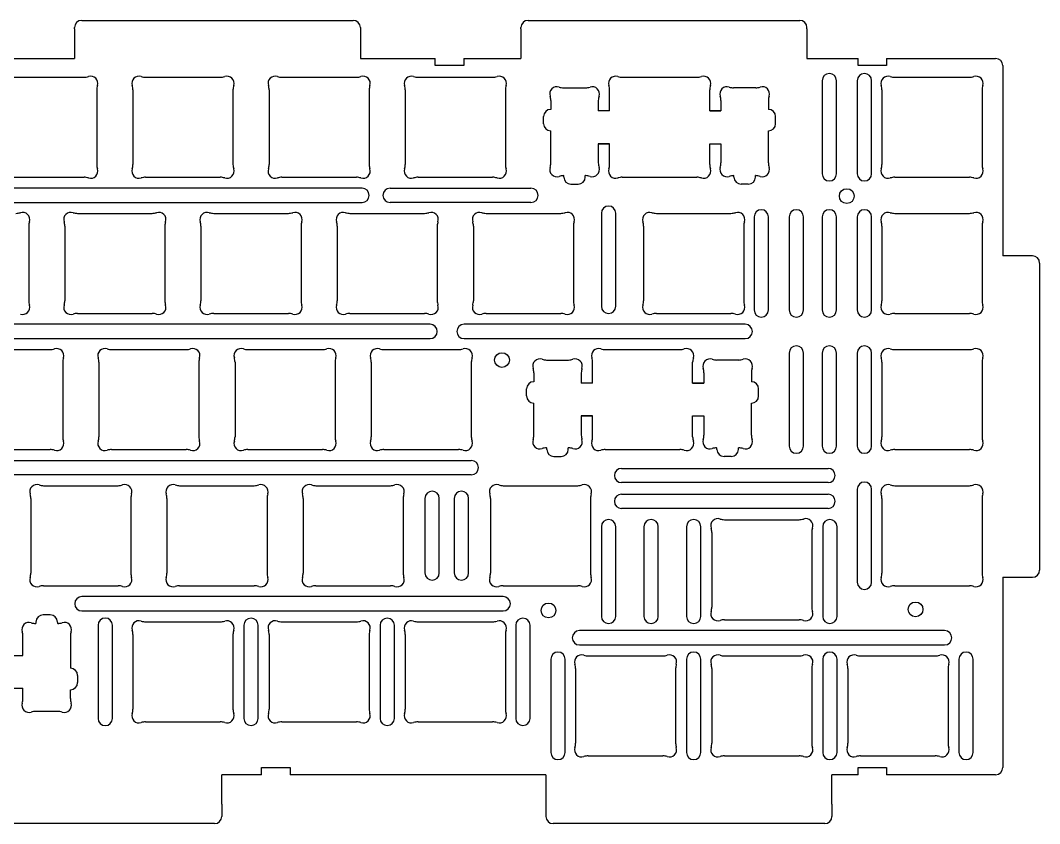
# Model space of a CAD drawing. Extents: x -8 to 2436, y -644 to 467.
# Drawn here: x 193.7 to 336.2, y -355 to -242.6 of the extents above; entities that cross this region are included whole.
import ezdxf

# ---------------------------------------------------------------- set-up
doc = ezdxf.new("R2010")
doc.units = 0
doc.header["$MEASUREMENT"] = 0

# ---------------------------------------------------------------- blocks, each defined once
blk = doc.blocks.new('WERFG')
at = {"linetype": 'Continuous'}
blk.add_line((-1561.45, 737.58), (-1561.45, 737.58), dxfattribs=at)
at = {"color": 7, "true_color": 0xffffff}
for p, q in [((-1562.45, 736.58), (-1562.45, 723.54)), ((-1560.45, 723.54), (-1560.45, 736.58))]:
    blk.add_line(p, q, dxfattribs=at)
at = {"linetype": 'Continuous'}
for start, end in [(90, 180), (0, 90)]:
    blk.add_arc((-1561.45, 736.58), 1, start, end, dxfattribs=at)
for start, end in [(180, 270), (270, 0)]:
    blk.add_arc((-1561.45, 723.54), 1, start, end)
blk = doc.blocks.new('ERG')
at = {"linetype": 'Continuous'}
for p, q in [((-1348.77, 754.7), (-1348.77, 754.7)), ((-1349.77, 753.7), (-1349.77, 743.26)), ((-1347.77, 743.26), (-1347.77, 753.7))]:
    blk.add_line(p, q, dxfattribs=at)
for start, end in [(90, 180), (0, 90)]:
    blk.add_arc((-1348.77, 753.7), 1, start, end, dxfattribs=at)
for start, end in [(180, 270), (270, 0)]:
    blk.add_arc((-1348.77, 743.26), 1, start, end)
blk = doc.blocks.new('RGE')
at = {"color": 7, "true_color": 0xffffff}
for p, q in [((-1325.47, 793.78), (-1325.47, 780.75)), ((-1323.47, 780.75), (-1323.47, 793.78))]:
    blk.add_line(p, q, dxfattribs=at)
blk.add_arc((-1324.47, 793.78), 1, 0, 180, dxfattribs=at)
for start, end in [(180, 270), (270, 0)]:
    blk.add_arc((-1324.47, 780.75), 1, start, end)

msp = doc.modelspace()

# ---------------------------------------------------------------- linework, layer by layer
at = {"linetype": 'Continuous'}
for p, q in [((201.25715, -243.80153), (201.25715, -243.60153)), ((202.25713, -242.60779), (240.23125, -242.60779)), ((241.23125, -243.60779), (241.23125, -243.80779)), ((263.69376, -243.80779), (263.69376, -243.60779)), ((303.69376, -243.80779), (303.69376, -243.60779)), ((201.25715, -243.80153), (201.23125, -247.93779)), ((241.23125, -243.80779), (241.23125, -247.93779)), ((145.91869, -247.93779), (201.23125, -247.93779)), ((241.23125, -247.93779), (251.69376, -247.93779)), ((251.69376, -248.93779), (251.69376, -247.93779)), ((255.69376, -247.93779), (255.69376, -248.93779)), ((303.69376, -247.93779), (310.84373, -247.93779)), ((310.84373, -248.93779), (310.84373, -247.93779)), ((314.84373, -247.93779), (330.09372, -247.93779)), ((314.84373, -247.93779), (314.84373, -248.93779)), ((255.69376, -248.93779), (251.69376, -248.93779)), ((314.84373, -248.93779), (310.84373, -248.93779)), ((331.09372, -248.93779), (331.09372, -275.5627)), ((241.46869, -266.0882), (172.81873, -266.0882)), ((245.39622, -266.0882), (265.09622, -266.0882)), ((172.81873, -268.0882), (241.46869, -268.0882)), ((265.09622, -268.0882), (245.39622, -268.0882)), ((335.24372, -275.5627), (331.09372, -275.5627)), ((336.24372, -276.5627), (336.24372, -319.5251)), ((250.99369, -285.13731), (182.34373, -285.13731)), ((295.06929, -285.1377), (255.73179, -285.1377)), ((182.34373, -287.13731), (250.99369, -287.13731)), ((255.73179, -287.1377), (295.06929, -287.1377)), ((185.60626, -304.1877), (256.75616, -304.1877)), ((256.75616, -306.1877), (185.60626, -306.1877)), ((277.76183, -305.28752), (306.64704, -305.28752)), ((306.64704, -307.28752), (277.76183, -307.28752)), ((277.76183, -308.90371), (306.64704, -308.90371)), ((306.64704, -310.90371), (277.76183, -310.90371)), ((287.85626, -312.45646), (287.85626, -312.45646)), ((306.90626, -312.45646), (306.90626, -312.45646)), ((331.09372, -320.5251), (335.24372, -320.5251)), ((331.09372, -320.5251), (331.09372, -347.15)), ((261.21642, -323.23765), (202.28156, -323.23765)), ((202.28156, -325.23765), (261.21642, -325.23765)), ((275.94976, -327.00015), (275.94976, -327.00015)), ((282.38155, -326.81124), (282.38155, -326.81124)), ((287.85626, -327.00015), (287.85626, -327.00015)), ((306.90626, -327.00015), (306.90626, -327.00015)), ((270.87814, -329.00015), (270.87814, -329.00015)), ((322.95626, -328.00015), (271.87814, -328.00015)), ((323.95626, -329.00015), (323.95626, -329.00015)), ((271.87814, -330.00015), (322.95626, -330.00015)), ((268.87814, -331.00015), (268.87814, -331.00015)), ((287.85626, -331.00015), (287.85626, -331.00015)), ((306.90626, -331.00015), (306.90626, -331.00015)), ((325.95626, -331.00015), (325.95626, -331.00015)), ((227.41875, -348.15), (227.41875, -347.15)), ((227.41875, -347.15), (231.41875, -347.15)), ((231.41875, -347.15), (231.41875, -348.15)), ((310.84373, -348.15), (310.84373, -347.15)), ((310.84373, -347.15), (314.84373, -347.15)), ((314.84373, -347.15), (314.84373, -348.15)), ((221.84374, -352.3), (221.84374, -348.15)), ((227.41875, -348.15), (221.84374, -348.15)), ((267.19372, -348.15), (231.41875, -348.15)), ((307.19372, -352.3), (307.19372, -348.15)), ((310.84373, -348.15), (307.19372, -348.15)), ((330.09372, -348.15), (314.84373, -348.15)), ((221.84374, -352.3), (221.84374, -354)), ((267.19372, -352.3), (267.19372, -354)), ((307.19372, -352.3), (307.19372, -354)), ((220.84374, -355), (182.84374, -355)), ((306.19372, -355), (268.19372, -355))]:
    msp.add_line(p, q, dxfattribs=at)
for p, q in [((264.69376, -242.60779), (302.69376, -242.60779)), ((263.69376, -243.80779), (263.69376, -247.93779)), ((303.69376, -243.80779), (303.69376, -247.93779)), ((255.69376, -247.93779), (263.69376, -247.93779)), ((192.14819, -250.5627), (202.58934, -250.5627)), ((211.19819, -250.5627), (221.63934, -250.5627)), ((230.24819, -250.5627), (240.68934, -250.5627)), ((249.29819, -250.5627), (259.73934, -250.5627)), ((277.87319, -250.5627), (288.31434, -250.5627)), ((315.97319, -250.5627), (326.41434, -250.5627)), ((269.64819, -252.0327), (272.73934, -252.0327)), ((296.53934, -252.0327), (293.44819, -252.0327)), ((204.36876, -252.34212), (204.36876, -262.78327)), ((209.41876, -252.34212), (209.41876, -262.78327)), ((223.41876, -252.34212), (223.41876, -262.78327)), ((228.46876, -252.34212), (228.46876, -262.78327)), ((242.46876, -252.34212), (242.46876, -262.78327)), ((247.51876, -252.34212), (247.51876, -262.78327)), ((261.51876, -252.34212), (261.51876, -262.78327)), ((276.09376, -255.2627), (276.09376, -252.34212)), ((290.09376, -255.2627), (290.09376, -252.34212)), ((314.19376, -252.34212), (314.19376, -262.78327)), ((328.19376, -252.34212), (328.19376, -262.78327)), ((267.86876, -253.81212), (267.86876, -255.0627)), ((274.51876, -253.81212), (274.51876, -255.2627)), ((291.66876, -253.81212), (291.66876, -255.2627)), ((298.31876, -253.81212), (298.31876, -255.0627)), ((266.86876, -257.0627), (266.86876, -256.0627)), ((276.09376, -255.2627), (274.51876, -255.2627)), ((290.09376, -255.2627), (291.66876, -255.2627)), ((299.31876, -257.0627), (299.31876, -256.0627)), ((267.86876, -262.55327), (267.86876, -258.0627)), ((298.31876, -262.55327), (298.31876, -258.0627)), ((276.09376, -259.8627), (274.51876, -259.8627)), ((274.51876, -259.8627), (274.51876, -262.55327)), ((276.09376, -262.78327), (276.09376, -259.8627)), ((290.09376, -259.8627), (291.66876, -259.8627)), ((290.09376, -262.78327), (290.09376, -259.8627)), ((291.66876, -259.8627), (291.66876, -262.55327)), ((192.14819, -264.5627), (202.58934, -264.5627)), ((211.19819, -264.5627), (221.63934, -264.5627)), ((230.24819, -264.5627), (240.68934, -264.5627)), ((249.29819, -264.5627), (259.73934, -264.5627)), ((269.64819, -264.3327), (269.69376, -264.3327)), ((269.69376, -264.5327), (269.69376, -264.3327)), ((272.69376, -264.5327), (272.69376, -264.3327)), ((272.73934, -264.3327), (272.69376, -264.3327)), ((277.87319, -264.5627), (288.31434, -264.5627)), ((293.44819, -264.3327), (293.49376, -264.3327)), ((293.49376, -264.5327), (293.49376, -264.3327)), ((296.49376, -264.5327), (296.49376, -264.3327)), ((296.53934, -264.3327), (296.49376, -264.3327)), ((315.97319, -264.5627), (326.41434, -264.5627)), ((270.69376, -265.5327), (271.69376, -265.5327)), ((295.49376, -265.5327), (294.49376, -265.5327)), ((201.67319, -269.6127), (212.11434, -269.6127)), ((220.72319, -269.6127), (231.16434, -269.6127)), ((239.77319, -269.6127), (250.21434, -269.6127)), ((258.82319, -269.6127), (269.26434, -269.6127)), ((282.63569, -269.6127), (293.07684, -269.6127)), ((315.97319, -269.6127), (326.41434, -269.6127)), ((194.84376, -271.39212), (194.84376, -281.83327)), ((199.89376, -271.39212), (199.89376, -281.83327)), ((213.89376, -271.39212), (213.89376, -281.83327)), ((218.94376, -271.39212), (218.94376, -281.83327)), ((232.94376, -271.39212), (232.94376, -281.83327)), ((237.99376, -271.39212), (237.99376, -281.83327)), ((251.99376, -271.39212), (251.99376, -281.83327)), ((257.04376, -271.39212), (257.04376, -281.83327)), ((271.04376, -271.39212), (271.04376, -281.83327)), ((280.85626, -271.39212), (280.85626, -281.83327)), ((294.85626, -271.39212), (294.85626, -281.83327)), ((314.19376, -271.39212), (314.19376, -281.83327)), ((328.19376, -271.39212), (328.19376, -281.83327)), ((201.67319, -283.6127), (212.11434, -283.6127)), ((220.72319, -283.6127), (231.16434, -283.6127)), ((239.77319, -283.6127), (250.21434, -283.6127)), ((258.82319, -283.6127), (269.26434, -283.6127)), ((282.63569, -283.6127), (293.07684, -283.6127)), ((315.97319, -283.6127), (326.41434, -283.6127)), ((187.38569, -288.6627), (197.82684, -288.6627)), ((206.43569, -288.6627), (216.87684, -288.6627)), ((225.48569, -288.6627), (235.92684, -288.6627)), ((244.53569, -288.6627), (254.97684, -288.6627)), ((275.49119, -288.6627), (285.93234, -288.6627)), ((315.97319, -288.6627), (326.41434, -288.6627)), ((199.60626, -290.44212), (199.60626, -300.88327)), ((204.65626, -290.44212), (204.65626, -300.88327)), ((218.65626, -290.44212), (218.65626, -300.88327)), ((223.70626, -290.44212), (223.70626, -300.88327)), ((237.70626, -290.44212), (237.70626, -300.88327)), ((242.75626, -290.44212), (242.75626, -300.88327)), ((256.75626, -290.44212), (256.75626, -300.88327)), ((267.26619, -290.1327), (270.35734, -290.1327)), ((273.71176, -293.3627), (273.71176, -290.44212)), ((287.71176, -293.3627), (287.71176, -290.44212)), ((294.15734, -290.1327), (291.06619, -290.1327)), ((314.19376, -290.44212), (314.19376, -300.88327)), ((328.19376, -290.44212), (328.19376, -300.88327)), ((265.48676, -291.91212), (265.48676, -293.1627)), ((272.13676, -291.91212), (272.13676, -293.3627)), ((289.28676, -291.91212), (289.28676, -293.3627)), ((295.93676, -291.91212), (295.93676, -293.1627)), ((273.71176, -293.3627), (272.13676, -293.3627)), ((287.71176, -293.3627), (289.28676, -293.3627)), ((264.48676, -295.1627), (264.48676, -294.1627)), ((296.93676, -295.1627), (296.93676, -294.1627)), ((265.48676, -300.65327), (265.48676, -296.1627)), ((295.93676, -300.65327), (295.93676, -296.1627)), ((273.71176, -297.9627), (272.13676, -297.9627)), ((272.13676, -297.9627), (272.13676, -300.65327)), ((273.71176, -300.88327), (273.71176, -297.9627)), ((287.71176, -297.9627), (289.28676, -297.9627)), ((287.71176, -300.88327), (287.71176, -297.9627)), ((289.28676, -297.9627), (289.28676, -300.65327)), ((187.38569, -302.6627), (197.82684, -302.6627)), ((206.43569, -302.6627), (216.87684, -302.6627)), ((225.48569, -302.6627), (235.92684, -302.6627)), ((244.53569, -302.6627), (254.97684, -302.6627)), ((267.26619, -302.4327), (267.31176, -302.4327)), ((267.31176, -302.6327), (267.31176, -302.4327)), ((268.31176, -303.6327), (269.31176, -303.6327)), ((270.31176, -302.6327), (270.31176, -302.4327)), ((270.35734, -302.4327), (270.31176, -302.4327)), ((275.49119, -302.6627), (285.93234, -302.6627)), ((291.06619, -302.4327), (291.11176, -302.4327)), ((291.11176, -302.6327), (291.11176, -302.4327)), ((293.11176, -303.6327), (292.11176, -303.6327)), ((294.11176, -302.6327), (294.11176, -302.4327)), ((294.15734, -302.4327), (294.11176, -302.4327)), ((315.97319, -302.6627), (326.41434, -302.6627)), ((196.91069, -307.7127), (207.35184, -307.7127)), ((215.96069, -307.7127), (226.40184, -307.7127)), ((235.01069, -307.7127), (245.45184, -307.7127)), ((261.20419, -307.7127), (271.64534, -307.7127)), ((315.97319, -307.7127), (326.41434, -307.7127)), ((195.13126, -309.49212), (195.13126, -319.93327)), ((209.13126, -309.49212), (209.13126, -319.93327)), ((214.18126, -309.49212), (214.18126, -319.93327)), ((228.18126, -309.49212), (228.18126, -319.93327)), ((233.23126, -309.49212), (233.23126, -319.93327)), ((247.23126, -309.49212), (247.23126, -319.93327)), ((259.42476, -309.49212), (259.42476, -319.93327)), ((273.42476, -309.49212), (273.42476, -319.93327)), ((314.19376, -309.49212), (314.19376, -319.93327)), ((328.19376, -309.49212), (328.19376, -319.93327)), ((292.16069, -312.4752), (302.60184, -312.4752)), ((290.38126, -314.25462), (290.38126, -324.69577)), ((304.38126, -314.25462), (304.38126, -324.69577)), ((196.91069, -321.7127), (207.35184, -321.7127)), ((215.96069, -321.7127), (226.40184, -321.7127)), ((235.01069, -321.7127), (245.45184, -321.7127)), ((261.20419, -321.7127), (271.64534, -321.7127)), ((315.97319, -321.7127), (326.41434, -321.7127)), ((197.86176, -325.7934), (196.86176, -325.7934)), ((195.81619, -326.9934), (195.86176, -326.9934)), ((195.86176, -326.7934), (195.86176, -326.9934)), ((198.86176, -326.7934), (198.86176, -326.9934)), ((198.90734, -326.9934), (198.86176, -326.9934)), ((211.19819, -326.7626), (221.63934, -326.7626)), ((230.24819, -326.7626), (240.68934, -326.7626)), ((249.29819, -326.7626), (259.73934, -326.7626)), ((292.16069, -326.4752), (302.60184, -326.4752)), ((194.03676, -331.4634), (194.03676, -328.77282)), ((200.68676, -328.77282), (200.68676, -333.2634)), ((209.41876, -328.54202), (209.41876, -338.98317)), ((223.41876, -328.54202), (223.41876, -338.98317)), ((228.46876, -328.54202), (228.46876, -338.98317)), ((242.46876, -328.54202), (242.46876, -338.98317)), ((247.51876, -328.54202), (247.51876, -338.98317)), ((261.51876, -328.54202), (261.51876, -338.98317)), ((154.36176, -331.4626), (194.03676, -331.4634)), ((273.11069, -331.5251), (283.55184, -331.5251)), ((292.16069, -331.5251), (302.60184, -331.5251)), ((311.21069, -331.5251), (321.65184, -331.5251)), ((271.33126, -333.30452), (271.33126, -343.74567)), ((285.33126, -333.30452), (285.33126, -343.74567)), ((290.38126, -333.30452), (290.38126, -343.74567)), ((304.38126, -333.30452), (304.38126, -343.74567)), ((309.43126, -333.30452), (309.43126, -343.74567)), ((323.43126, -333.30452), (323.43126, -343.74567)), ((201.68676, -334.2634), (201.68676, -335.2634)), ((154.36176, -336.0626), (194.03676, -336.0634)), ((194.03676, -337.51397), (194.03676, -336.0634)), ((200.68676, -337.51397), (200.68676, -336.2634)), ((198.90734, -339.2934), (195.81619, -339.2934)), ((211.19819, -340.7626), (221.63934, -340.7626)), ((230.24819, -340.7626), (240.68934, -340.7626)), ((249.29819, -340.7626), (259.73934, -340.7626)), ((273.11069, -345.5251), (283.55184, -345.5251)), ((292.16069, -345.5251), (302.60184, -345.5251)), ((311.21069, -345.5251), (321.65184, -345.5251)), ((267.19372, -348.15), (267.19372, -352.3))]:
    msp.add_line(p, q)
at = {"color": 7, "true_color": 0xffffff}
for p, q in [((305.8342, -251.05017), (305.8342, -264.07522)), ((307.8342, -264.07522), (307.8342, -251.05017)), ((310.74008, -251.05017), (310.74008, -264.07522)), ((312.74008, -264.07522), (312.74008, -251.05017)), ((296.30995, -270.10017), (296.30995, -283.12522)), ((298.30995, -283.12522), (298.30995, -270.10017)), ((301.21583, -270.10017), (301.21583, -283.12522)), ((303.21583, -283.12522), (303.21583, -270.10017)), ((305.8342, -270.10017), (305.8342, -283.12522)), ((307.8342, -283.12522), (307.8342, -270.10017)), ((310.74008, -270.10017), (310.74008, -283.12522)), ((312.74008, -283.12522), (312.74008, -270.10017)), ((301.21583, -289.15017), (301.21583, -302.17522)), ((303.21583, -302.17522), (303.21583, -289.15017)), ((305.8342, -289.15017), (305.8342, -302.17522)), ((307.8342, -302.17522), (307.8342, -289.15017)), ((310.74008, -289.15017), (310.74008, -302.17522)), ((312.74008, -302.17522), (312.74008, -289.15017)), ((310.74008, -308.20017), (310.74008, -321.22522)), ((312.74008, -321.22522), (312.74008, -308.20017)), ((274.94976, -313.45646), (274.94976, -326.00015)), ((276.94976, -326.00015), (276.94976, -313.45646)), ((280.90301, -313.45646), (280.90301, -326.00015)), ((282.90301, -326.00015), (282.90301, -313.45646)), ((286.85626, -313.45646), (286.85626, -326.00015)), ((288.85626, -326.00015), (288.85626, -313.45646)), ((305.90626, -313.45646), (305.90626, -326.00015)), ((307.90626, -326.00015), (307.90626, -313.45646)), ((224.94376, -327.25007), (224.94376, -340.27512)), ((226.94376, -340.27512), (226.94376, -327.25007)), ((243.99376, -327.25007), (243.99376, -340.27512)), ((245.99376, -340.27512), (245.99376, -327.25007)), ((262.97189, -327.25007), (262.97189, -340.27512)), ((264.97189, -340.27512), (264.97189, -327.25007)), ((267.87814, -332.00015), (267.87814, -345.03762)), ((269.87814, -345.03762), (269.87814, -332.00015)), ((286.85626, -332.00015), (286.85626, -345.03762)), ((288.85626, -345.03762), (288.85626, -332.00015)), ((305.90626, -332.00015), (305.90626, -345.03762)), ((307.90626, -345.03762), (307.90626, -332.00015)), ((324.95626, -332.00015), (324.95626, -345.03762)), ((326.95626, -345.03762), (326.95626, -332.00015))]:
    msp.add_line(p, q, dxfattribs=at)
at = {"color": 0}
for p, q in [((276.09401, -255.2631), (274.56851, -255.2631)), ((291.61901, -255.2631), (290.09351, -255.2631)), ((274.56851, -259.863), (276.09401, -259.863)), ((290.09351, -259.863), (291.61901, -259.863)), ((273.71201, -293.3631), (272.18651, -293.3631)), ((289.23701, -293.3631), (287.71151, -293.3631)), ((272.18651, -297.963), (273.71201, -297.963)), ((287.71151, -297.963), (289.23701, -297.963))]:
    msp.add_line(p, q, dxfattribs=at)
at = {"linetype": 'Continuous'}
for centre in [(309.27495, -267.19628), (261.03769, -290.14027), (267.55197, -325.1753), (318.88622, -325.02497)]:
    msp.add_circle(centre, 1.035, dxfattribs=at)
for centre, start, end in [((202.25713, -243.60779), 90, 179.6411821), ((240.23125, -243.60779), 0, 90), ((330.09372, -248.93779), 0, 90), ((241.46869, -267.0882), 360, 90), ((241.46869, -267.0882), 270, 0), ((335.24372, -276.5627), 0, 90), ((250.99369, -286.13731), 360, 90), ((250.99369, -286.13731), 270, 0), ((275.94976, -313.45646), 90, 180), ((275.94976, -313.45646), 360, 90), ((281.90301, -313.45646), 90, 180), ((281.90301, -313.45646), 360, 90), ((287.85626, -313.45646), 90, 180), ((287.85626, -313.45646), 360, 90), ((306.90626, -313.45646), 90, 180), ((306.90626, -313.45646), 0, 90), ((335.24372, -319.5251), 270, 0), ((275.94976, -326.00015), 180, 270), ((275.94976, -326.00015), 270, 0), ((281.90301, -326.00015), 180, 270), ((281.90301, -326.00015), 270, 0), ((287.85626, -326.00015), 180, 270), ((287.85626, -326.00015), 270, 0), ((306.90626, -326.00015), 180, 270), ((306.90626, -326.00015), 270, 0), ((271.87814, -329.00015), 90, 180), ((271.87814, -329.00015), 180, 270), ((322.95626, -329.00015), 0, 90), ((322.95626, -329.00015), 270, 0), ((268.87814, -332.00015), 90, 180), ((268.87814, -332.00015), 0, 90), ((287.85626, -332.00015), 90, 180), ((287.85626, -332.00015), 0, 90), ((306.90626, -332.00015), 90, 180), ((306.90626, -332.00015), 0, 90), ((325.95626, -332.00015), 90, 180), ((325.95626, -332.00015), 0, 90), ((330.09372, -347.15), 270, 0), ((220.84374, -354), 270, 0), ((306.19372, -354), 270, 0)]:
    msp.add_arc(centre, 1, start, end, dxfattribs=at)
for centre, radius, start, end in [((264.69376, -243.60779), 1, 90, 180), ((302.69376, -243.60779), 1, 0, 90), ((202.58934, -248.5627), 2, 270, 287.9762618), ((203.51521, -251.41625), 1, 342.0237382, 107.9762618), ((210.27232, -251.41625), 1, 72.0237382, 197.9762618), ((211.19819, -248.5627), 2, 252.0237382, 270), ((221.63934, -248.5627), 2, 270, 287.9762618), ((222.56521, -251.41625), 1, 342.0237382, 107.9762618), ((229.32232, -251.41625), 1, 72.0237382, 197.9762618), ((230.24819, -248.5627), 2, 252.0237382, 270), ((240.68934, -248.5627), 2, 270, 287.9762618), ((241.61521, -251.41625), 1, 342.0237382, 107.9762618), ((248.37232, -251.41625), 1, 72.0237382, 197.9762618), ((249.29819, -248.5627), 2, 252.0237382, 270), ((259.73934, -248.5627), 2, 270, 287.9762618), ((260.66521, -251.41625), 1, 342.0237382, 107.9762618), ((276.94732, -251.41625), 1, 72.0237382, 197.9762618), ((277.87319, -248.5627), 2, 252.0237382, 270), ((288.31434, -248.5627), 2, 270, 287.9762618), ((289.24021, -251.41625), 1, 342.0237382, 107.9762618), ((315.04732, -251.41625), 1, 72.0237382, 197.9762618), ((315.97319, -248.5627), 2, 252.0237382, 270), ((326.41434, -248.5627), 2, 270, 287.9762618), ((327.34021, -251.41625), 1, 342.0237382, 107.9762618), ((206.36876, -252.34212), 2, 162.0237382, 180), ((207.41876, -252.34212), 2, 0, 17.9762618), ((225.41876, -252.34212), 2, 162.0237382, 180), ((226.46876, -252.34212), 2, 0, 17.9762618), ((244.46876, -252.34212), 2, 162.0237382, 180), ((245.51876, -252.34212), 2, 0, 17.9762618), ((263.51876, -252.34212), 2, 162.0237382, 180), ((268.72232, -252.88625), 1, 72.0237382, 197.9762618), ((269.64819, -250.0327), 2, 252.0237382, 270), ((272.73934, -250.0327), 2, 270, 287.9762618), ((273.66521, -252.88625), 1, 342.0237382, 107.9762618), ((274.09376, -252.34212), 2, 0, 17.9762618), ((292.09376, -252.34212), 2, 162.0237382, 180), ((292.52232, -252.88625), 1, 72.0237382, 197.9762618), ((293.44819, -250.0327), 2, 252.0237382, 270), ((296.53934, -250.0327), 2, 270, 287.9762618), ((297.46521, -252.88625), 1, 342.0237382, 107.9762618), ((312.19376, -252.34212), 2, 0, 17.9762618), ((330.19376, -252.34212), 2, 162.0237382, 180), ((265.86876, -253.81212), 2, 0, 17.9762618), ((276.51876, -253.81212), 2, 162.0237382, 180), ((289.66876, -253.81212), 2, 0, 17.9762618), ((300.31876, -253.81212), 2, 162.0237382, 180), ((267.86876, -256.0627), 1, 90, 180), ((298.31876, -256.0627), 1, 0, 90), ((267.86876, -257.0627), 1, 180, 270), ((298.31876, -257.0627), 1, 270, 0), ((203.51521, -263.70914), 1, 252.0237382, 17.9762618), ((206.36876, -262.78327), 2, 180, 197.9762618), ((210.27232, -263.70914), 1, 162.0237382, 287.9762618), ((207.41876, -262.78327), 2, 342.0237382, 0), ((222.56521, -263.70914), 1, 252.0237382, 17.9762618), ((225.41876, -262.78327), 2, 180, 197.9762618), ((229.32232, -263.70914), 1, 162.0237382, 287.9762618), ((226.46876, -262.78327), 2, 342.0237382, 0), ((241.61521, -263.70914), 1, 252.0237382, 17.9762618), ((244.46876, -262.78327), 2, 180, 197.9762618), ((248.37232, -263.70914), 1, 162.0237382, 287.9762618), ((245.51876, -262.78327), 2, 342.0237382, 0), ((260.66521, -263.70914), 1, 252.0237382, 17.9762618), ((263.51876, -262.78327), 2, 180, 197.9762618), ((268.72232, -263.47914), 1, 162.0237382, 287.9762618), ((265.86876, -262.55327), 2, 342.0237382, 0), ((273.66521, -263.47914), 1, 252.0237382, 17.9762618), ((276.51876, -262.55327), 2, 180, 197.9762618), ((276.94732, -263.70914), 1, 162.0237382, 287.9762618), ((274.09376, -262.78327), 2, 342.0237382, 0), ((289.24021, -263.70914), 1, 252.0237382, 17.9762618), ((292.09376, -262.78327), 2, 180, 197.9762618), ((292.52232, -263.47914), 1, 162.0237382, 287.9762618), ((289.66876, -262.55327), 2, 342.0237382, 0), ((297.46521, -263.47914), 1, 252.0237382, 17.9762618), ((300.31876, -262.55327), 2, 180, 197.9762618), ((315.04732, -263.70914), 1, 162.0237382, 287.9762618), ((312.19376, -262.78327), 2, 342.0237382, 0), ((327.34021, -263.70914), 1, 252.0237382, 17.9762618), ((330.19376, -262.78327), 2, 180, 197.9762618), ((202.58934, -266.5627), 2, 72.0237382, 90), ((211.19819, -266.5627), 2, 90, 107.9762618), ((221.63934, -266.5627), 2, 72.0237382, 90), ((230.24819, -266.5627), 2, 90, 107.9762618), ((240.68934, -266.5627), 2, 72.0237382, 90), ((249.29819, -266.5627), 2, 90, 107.9762618), ((259.73934, -266.5627), 2, 72.0237382, 90), ((269.64819, -266.3327), 2, 90, 107.9762618), ((270.69376, -264.5327), 1, 180, 270), ((271.69376, -264.5327), 1, 270, 0), ((272.73934, -266.3327), 2, 72.0237382, 90), ((277.87319, -266.5627), 2, 90, 107.9762618), ((288.31434, -266.5627), 2, 72.0237382, 90), ((293.44819, -266.3327), 2, 90, 107.9762618), ((294.49376, -264.5327), 1, 180, 270), ((295.49376, -264.5327), 1, 270, 0), ((296.53934, -266.3327), 2, 72.0237382, 90), ((306.8342, -264.07522), 1, 180, 270), ((306.8342, -264.07522), 1, 270, 0), ((311.74008, -264.07522), 1, 180, 270), ((311.74008, -264.07522), 1, 270, 0), ((315.97319, -266.5627), 2, 90, 107.9762618), ((326.41434, -266.5627), 2, 72.0237382, 90), ((193.06434, -267.6127), 2, 270, 287.9762618), ((193.99021, -270.46625), 1, 342.0237382, 107.9762618), ((196.84376, -271.39212), 2, 162.0237382, 180), ((200.74732, -270.46625), 1, 72.0237382, 197.9762618), ((197.89376, -271.39212), 2, 0, 17.9762618), ((201.67319, -267.6127), 2, 252.0237382, 270), ((212.11434, -267.6127), 2, 270, 287.9762618), ((213.04021, -270.46625), 1, 342.0237382, 107.9762618), ((215.89376, -271.39212), 2, 162.0237382, 180), ((219.79732, -270.46625), 1, 72.0237382, 197.9762618), ((216.94376, -271.39212), 2, 0, 17.9762618), ((220.72319, -267.6127), 2, 252.0237382, 270), ((231.16434, -267.6127), 2, 270, 287.9762618), ((232.09021, -270.46625), 1, 342.0237382, 107.9762618), ((234.94376, -271.39212), 2, 162.0237382, 180), ((238.84732, -270.46625), 1, 72.0237382, 197.9762618), ((235.99376, -271.39212), 2, 0, 17.9762618), ((239.77319, -267.6127), 2, 252.0237382, 270), ((250.21434, -267.6127), 2, 270, 287.9762618), ((251.14021, -270.46625), 1, 342.0237382, 107.9762618), ((253.99376, -271.39212), 2, 162.0237382, 180), ((257.89732, -270.46625), 1, 72.0237382, 197.9762618), ((255.04376, -271.39212), 2, 0, 17.9762618), ((258.82319, -267.6127), 2, 252.0237382, 270), ((269.26434, -267.6127), 2, 270, 287.9762618), ((270.19021, -270.46625), 1, 342.0237382, 107.9762618), ((273.04376, -271.39212), 2, 162.0237382, 180), ((281.70982, -270.46625), 1, 72.0237382, 197.9762618), ((278.85626, -271.39212), 2, 0, 17.9762618), ((282.63569, -267.6127), 2, 252.0237382, 270), ((293.07684, -267.6127), 2, 270, 287.9762618), ((294.00271, -270.46625), 1, 342.0237382, 107.9762618), ((296.85626, -271.39212), 2, 162.0237382, 180), ((315.04732, -270.46625), 1, 72.0237382, 197.9762618), ((312.19376, -271.39212), 2, 0, 17.9762618), ((315.97319, -267.6127), 2, 252.0237382, 270), ((326.41434, -267.6127), 2, 270, 287.9762618), ((327.34021, -270.46625), 1, 342.0237382, 107.9762618), ((330.19376, -271.39212), 2, 162.0237382, 180), ((196.84376, -281.83327), 2, 180, 197.9762618), ((197.89376, -281.83327), 2, 342.0237382, 0), ((215.89376, -281.83327), 2, 180, 197.9762618), ((216.94376, -281.83327), 2, 342.0237382, 0), ((234.94376, -281.83327), 2, 180, 197.9762618), ((235.99376, -281.83327), 2, 342.0237382, 0), ((253.99376, -281.83327), 2, 180, 197.9762618), ((255.04376, -281.83327), 2, 342.0237382, 0), ((273.04376, -281.83327), 2, 180, 197.9762618), ((278.85626, -281.83327), 2, 342.0237382, 0), ((296.85626, -281.83327), 2, 180, 197.9762618), ((312.19376, -281.83327), 2, 342.0237382, 0), ((330.19376, -281.83327), 2, 180, 197.9762618), ((193.99021, -282.75914), 1, 252.0237382, 17.9762618), ((200.74732, -282.75914), 1, 162.0237382, 287.9762618), ((201.67319, -285.6127), 2, 90, 107.9762618), ((212.11434, -285.6127), 2, 72.0237382, 90), ((213.04021, -282.75914), 1, 252.0237382, 17.9762618), ((219.79732, -282.75914), 1, 162.0237382, 287.9762618), ((220.72319, -285.6127), 2, 90, 107.9762618), ((231.16434, -285.6127), 2, 72.0237382, 90), ((232.09021, -282.75914), 1, 252.0237382, 17.9762618), ((238.84732, -282.75914), 1, 162.0237382, 287.9762618), ((239.77319, -285.6127), 2, 90, 107.9762618), ((250.21434, -285.6127), 2, 72.0237382, 90), ((251.14021, -282.75914), 1, 252.0237382, 17.9762618), ((257.89732, -282.75914), 1, 162.0237382, 287.9762618), ((258.82319, -285.6127), 2, 90, 107.9762618), ((269.26434, -285.6127), 2, 72.0237382, 90), ((270.19021, -282.75914), 1, 252.0237382, 17.9762618), ((281.70982, -282.75914), 1, 162.0237382, 287.9762618), ((282.63569, -285.6127), 2, 90, 107.9762618), ((293.07684, -285.6127), 2, 72.0237382, 90), ((294.00271, -282.75914), 1, 252.0237382, 17.9762618), ((297.30995, -283.12522), 1, 180, 270), ((297.30995, -283.12522), 1, 270, 0), ((302.21583, -283.12522), 1, 180, 270), ((302.21583, -283.12522), 1, 270, 0), ((306.8342, -283.12522), 1, 180, 270), ((306.8342, -283.12522), 1, 270, 0), ((311.74008, -283.12522), 1, 180, 270), ((311.74008, -283.12522), 1, 270, 0), ((315.04732, -282.75914), 1, 162.0237382, 287.9762618), ((315.97319, -285.6127), 2, 90, 107.9762618), ((326.41434, -285.6127), 2, 72.0237382, 90), ((327.34021, -282.75914), 1, 252.0237382, 17.9762618), ((197.82684, -286.6627), 2, 270, 287.9762618), ((198.75271, -289.51625), 1, 342.0237382, 107.9762618), ((205.50982, -289.51625), 1, 72.0237382, 197.9762618), ((206.43569, -286.6627), 2, 252.0237382, 270), ((216.87684, -286.6627), 2, 270, 287.9762618), ((217.80271, -289.51625), 1, 342.0237382, 107.9762618), ((224.55982, -289.51625), 1, 72.0237382, 197.9762618), ((225.48569, -286.6627), 2, 252.0237382, 270), ((235.92684, -286.6627), 2, 270, 287.9762618), ((236.85271, -289.51625), 1, 342.0237382, 107.9762618), ((243.60982, -289.51625), 1, 72.0237382, 197.9762618), ((244.53569, -286.6627), 2, 252.0237382, 270), ((254.97684, -286.6627), 2, 270, 287.9762618), ((255.90271, -289.51625), 1, 342.0237382, 107.9762618), ((274.56532, -289.51625), 1, 72.0237382, 197.9762618), ((275.49119, -286.6627), 2, 252.0237382, 270), ((285.93234, -286.6627), 2, 270, 287.9762618), ((286.85821, -289.51625), 1, 342.0237382, 107.9762618), ((315.04732, -289.51625), 1, 72.0237382, 197.9762618), ((315.97319, -286.6627), 2, 252.0237382, 270), ((326.41434, -286.6627), 2, 270, 287.9762618), ((327.34021, -289.51625), 1, 342.0237382, 107.9762618), ((201.60626, -290.44212), 2, 162.0237382, 180), ((202.65626, -290.44212), 2, 0, 17.9762618), ((220.65626, -290.44212), 2, 162.0237382, 180), ((221.70626, -290.44212), 2, 0, 17.9762618), ((239.70626, -290.44212), 2, 162.0237382, 180), ((240.75626, -290.44212), 2, 0, 17.9762618), ((258.75626, -290.44212), 2, 162.0237382, 180), ((266.34032, -290.98625), 1, 72.0237382, 197.9762618), ((267.26619, -288.1327), 2, 252.0237382, 270), ((270.35734, -288.1327), 2, 270, 287.9762618), ((271.28321, -290.98625), 1, 342.0237382, 107.9762618), ((271.71176, -290.44212), 2, 0, 17.9762618), ((289.71176, -290.44212), 2, 162.0237382, 180), ((290.14032, -290.98625), 1, 72.0237382, 197.9762618), ((291.06619, -288.1327), 2, 252.0237382, 270), ((294.15734, -288.1327), 2, 270, 287.9762618), ((295.08321, -290.98625), 1, 342.0237382, 107.9762618), ((312.19376, -290.44212), 2, 0, 17.9762618), ((330.19376, -290.44212), 2, 162.0237382, 180), ((263.48676, -291.91212), 2, 0, 17.9762618), ((274.13676, -291.91212), 2, 162.0237382, 180), ((287.28676, -291.91212), 2, 0, 17.9762618), ((297.93676, -291.91212), 2, 162.0237382, 180), ((265.48676, -294.1627), 1, 90, 180), ((295.93676, -294.1627), 1, 0, 90), ((265.48676, -295.1627), 1, 180, 270), ((295.93676, -295.1627), 1, 270, 0), ((263.48676, -300.65327), 2, 342.0237382, 0), ((274.13676, -300.65327), 2, 180, 197.9762618), ((287.28676, -300.65327), 2, 342.0237382, 0), ((297.93676, -300.65327), 2, 180, 197.9762618), ((198.75271, -301.80914), 1, 252.0237382, 17.9762618), ((201.60626, -300.88327), 2, 180, 197.9762618), ((205.50982, -301.80914), 1, 162.0237382, 287.9762618), ((202.65626, -300.88327), 2, 342.0237382, 0), ((217.80271, -301.80914), 1, 252.0237382, 17.9762618), ((220.65626, -300.88327), 2, 180, 197.9762618), ((224.55982, -301.80914), 1, 162.0237382, 287.9762618), ((221.70626, -300.88327), 2, 342.0237382, 0), ((236.85271, -301.80914), 1, 252.0237382, 17.9762618), ((239.70626, -300.88327), 2, 180, 197.9762618), ((243.60982, -301.80914), 1, 162.0237382, 287.9762618), ((240.75626, -300.88327), 2, 342.0237382, 0), ((255.90271, -301.80914), 1, 252.0237382, 17.9762618), ((258.75626, -300.88327), 2, 180, 197.9762618), ((266.34032, -301.57914), 1, 162.0237382, 287.9762618), ((271.28321, -301.57914), 1, 252.0237382, 17.9762618), ((274.56532, -301.80914), 1, 162.0237382, 287.9762618), ((271.71176, -300.88327), 2, 342.0237382, 0), ((286.85821, -301.80914), 1, 252.0237382, 17.9762618), ((289.71176, -300.88327), 2, 180, 197.9762618), ((290.14032, -301.57914), 1, 162.0237382, 287.9762618), ((295.08321, -301.57914), 1, 252.0237382, 17.9762618), ((302.21583, -302.17522), 1, 180, 270), ((302.21583, -302.17522), 1, 270, 0), ((306.8342, -302.17522), 1, 180, 270), ((306.8342, -302.17522), 1, 270, 0), ((311.74008, -302.17522), 1, 180, 270), ((311.74008, -302.17522), 1, 270, 0), ((315.04732, -301.80914), 1, 162.0237382, 287.9762618), ((312.19376, -300.88327), 2, 342.0237382, 0), ((327.34021, -301.80914), 1, 252.0237382, 17.9762618), ((330.19376, -300.88327), 2, 180, 197.9762618), ((197.82684, -304.6627), 2, 72.0237382, 90), ((206.43569, -304.6627), 2, 90, 107.9762618), ((216.87684, -304.6627), 2, 72.0237382, 90), ((225.48569, -304.6627), 2, 90, 107.9762618), ((235.92684, -304.6627), 2, 72.0237382, 90), ((244.53569, -304.6627), 2, 90, 107.9762618), ((254.97684, -304.6627), 2, 72.0237382, 90), ((267.26619, -304.4327), 2, 90, 107.9762618), ((268.31176, -302.6327), 1, 180, 270), ((269.31176, -302.6327), 1, 270, 0), ((270.35734, -304.4327), 2, 72.0237382, 90), ((275.49119, -304.6627), 2, 90, 107.9762618), ((285.93234, -304.6627), 2, 72.0237382, 90), ((291.06619, -304.4327), 2, 90, 107.9762618), ((292.11176, -302.6327), 1, 180, 270), ((293.11176, -302.6327), 1, 270, 0), ((294.15734, -304.4327), 2, 72.0237382, 90), ((315.97319, -304.6627), 2, 90, 107.9762618), ((326.41434, -304.6627), 2, 72.0237382, 90), ((195.98482, -308.56625), 1, 72.0237382, 197.9762618), ((196.91069, -305.7127), 2, 252.0237382, 270), ((207.35184, -305.7127), 2, 270, 287.9762618), ((208.27771, -308.56625), 1, 342.0237382, 107.9762618), ((215.03482, -308.56625), 1, 72.0237382, 197.9762618), ((215.96069, -305.7127), 2, 252.0237382, 270), ((226.40184, -305.7127), 2, 270, 287.9762618), ((227.32771, -308.56625), 1, 342.0237382, 107.9762618), ((234.08482, -308.56625), 1, 72.0237382, 197.9762618), ((235.01069, -305.7127), 2, 252.0237382, 270), ((245.45184, -305.7127), 2, 270, 287.9762618), ((246.37771, -308.56625), 1, 342.0237382, 107.9762618), ((260.27832, -308.56625), 1, 72.0237382, 197.9762618), ((261.20419, -305.7127), 2, 252.0237382, 270), ((271.64534, -305.7127), 2, 270, 287.9762618), ((272.57121, -308.56625), 1, 342.0237382, 107.9762618), ((315.04732, -308.56625), 1, 72.0237382, 197.9762618), ((315.97319, -305.7127), 2, 252.0237382, 270), ((326.41434, -305.7127), 2, 270, 287.9762618), ((327.34021, -308.56625), 1, 342.0237382, 107.9762618), ((193.13126, -309.49212), 2, 0, 17.9762618), ((211.13126, -309.49212), 2, 162.0237382, 180), ((212.18126, -309.49212), 2, 0, 17.9762618), ((230.18126, -309.49212), 2, 162.0237382, 180), ((231.23126, -309.49212), 2, 0, 17.9762618), ((249.23126, -309.49212), 2, 162.0237382, 180), ((257.42476, -309.49212), 2, 0, 17.9762618), ((275.42476, -309.49212), 2, 162.0237382, 180), ((312.19376, -309.49212), 2, 0, 17.9762618), ((330.19376, -309.49212), 2, 162.0237382, 180), ((291.23482, -313.32875), 1, 72.0237382, 197.9762618), ((292.16069, -310.4752), 2, 252.0237382, 270), ((302.60184, -310.4752), 2, 270, 287.9762618), ((303.52771, -313.32875), 1, 342.0237382, 107.9762618), ((288.38126, -314.25462), 2, 0, 17.9762618), ((306.38126, -314.25462), 2, 162.0237382, 180), ((195.98482, -320.85914), 1, 162.0237382, 287.9762618), ((193.13126, -319.93327), 2, 342.0237382, 0), ((208.27771, -320.85914), 1, 252.0237382, 17.9762618), ((211.13126, -319.93327), 2, 180, 197.9762618), ((215.03482, -320.85914), 1, 162.0237382, 287.9762618), ((212.18126, -319.93327), 2, 342.0237382, 0), ((227.32771, -320.85914), 1, 252.0237382, 17.9762618), ((230.18126, -319.93327), 2, 180, 197.9762618), ((234.08482, -320.85914), 1, 162.0237382, 287.9762618), ((231.23126, -319.93327), 2, 342.0237382, 0), ((246.37771, -320.85914), 1, 252.0237382, 17.9762618), ((249.23126, -319.93327), 2, 180, 197.9762618), ((260.27832, -320.85914), 1, 162.0237382, 287.9762618), ((257.42476, -319.93327), 2, 342.0237382, 0), ((272.57121, -320.85914), 1, 252.0237382, 17.9762618), ((275.42476, -319.93327), 2, 180, 197.9762618), ((315.04732, -320.85914), 1, 162.0237382, 287.9762618), ((312.19376, -319.93327), 2, 342.0237382, 0), ((327.34021, -320.85914), 1, 252.0237382, 17.9762618), ((330.19376, -319.93327), 2, 180, 197.9762618), ((196.91069, -323.7127), 2, 90, 107.9762618), ((207.35184, -323.7127), 2, 72.0237382, 90), ((215.96069, -323.7127), 2, 90, 107.9762618), ((226.40184, -323.7127), 2, 72.0237382, 90), ((235.01069, -323.7127), 2, 90, 107.9762618), ((245.45184, -323.7127), 2, 72.0237382, 90), ((261.20419, -323.7127), 2, 90, 107.9762618), ((271.64534, -323.7127), 2, 72.0237382, 90), ((311.74008, -321.22522), 1, 180, 270), ((311.74008, -321.22522), 1, 270, 0), ((315.97319, -323.7127), 2, 90, 107.9762618), ((326.41434, -323.7127), 2, 72.0237382, 90), ((288.38126, -324.69577), 2, 342.0237382, 0), ((306.38126, -324.69577), 2, 180, 197.9762618), ((196.86176, -326.7934), 1, 90, 180), ((197.86176, -326.7934), 1, 0, 90), ((291.23482, -325.62164), 1, 162.0237382, 287.9762618), ((303.52771, -325.62164), 1, 252.0237382, 17.9762618), ((194.89032, -327.84695), 1, 72.0237382, 197.9762618), ((195.81619, -324.9934), 2, 252.0237382, 270), ((198.90734, -324.9934), 2, 270, 287.9762618), ((199.83321, -327.84695), 1, 342.0237382, 107.9762618), ((210.27232, -327.61615), 1, 72.0237382, 197.9762618), ((211.19819, -324.7626), 2, 252.0237382, 270), ((221.63934, -324.7626), 2, 270, 287.9762618), ((222.56521, -327.61615), 1, 342.0237382, 107.9762618), ((229.32232, -327.61615), 1, 72.0237382, 197.9762618), ((230.24819, -324.7626), 2, 252.0237382, 270), ((240.68934, -324.7626), 2, 270, 287.9762618), ((241.61521, -327.61615), 1, 342.0237382, 107.9762618), ((248.37232, -327.61615), 1, 72.0237382, 197.9762618), ((249.29819, -324.7626), 2, 252.0237382, 270), ((259.73934, -324.7626), 2, 270, 287.9762618), ((260.66521, -327.61615), 1, 342.0237382, 107.9762618), ((292.16069, -328.4752), 2, 90, 107.9762618), ((302.60184, -328.4752), 2, 72.0237382, 90), ((192.03676, -328.77282), 2, 0, 17.9762618), ((202.68676, -328.77282), 2, 162.0237382, 180), ((207.41876, -328.54202), 2, 0, 17.9762618), ((225.41876, -328.54202), 2, 162.0237382, 180), ((226.46876, -328.54202), 2, 0, 17.9762618), ((244.46876, -328.54202), 2, 162.0237382, 180), ((245.51876, -328.54202), 2, 0, 17.9762618), ((263.51876, -328.54202), 2, 162.0237382, 180), ((272.18482, -332.37865), 1, 72.0237382, 197.9762618), ((273.11069, -329.5251), 2, 252.0237382, 270), ((283.55184, -329.5251), 2, 270, 287.9762618), ((284.47771, -332.37865), 1, 342.0237382, 107.9762618), ((291.23482, -332.37865), 1, 72.0237382, 197.9762618), ((292.16069, -329.5251), 2, 252.0237382, 270), ((302.60184, -329.5251), 2, 270, 287.9762618), ((303.52771, -332.37865), 1, 342.0237382, 107.9762618), ((310.28482, -332.37865), 1, 72.0237382, 197.9762618), ((311.21069, -329.5251), 2, 252.0237382, 270), ((321.65184, -329.5251), 2, 270, 287.9762618), ((322.57771, -332.37865), 1, 342.0237382, 107.9762618), ((200.68676, -334.2634), 1, 0, 90), ((269.33126, -333.30452), 2, 0, 17.9762618), ((287.33126, -333.30452), 2, 162.0237382, 180), ((288.38126, -333.30452), 2, 0, 17.9762618), ((306.38126, -333.30452), 2, 162.0237382, 180), ((307.43126, -333.30452), 2, 0, 17.9762618), ((325.43126, -333.30452), 2, 162.0237382, 180), ((200.68676, -335.2634), 1, 270, 0), ((192.03676, -337.51397), 2, 342.0237382, 0), ((202.68676, -337.51397), 2, 180, 197.9762618), ((194.89032, -338.43984), 1, 162.0237382, 287.9762618), ((195.81619, -341.2934), 2, 90, 107.9762618), ((198.90734, -341.2934), 2, 72.0237382, 90), ((199.83321, -338.43984), 1, 252.0237382, 17.9762618), ((207.41876, -338.98317), 2, 342.0237382, 0), ((225.41876, -338.98317), 2, 180, 197.9762618), ((226.46876, -338.98317), 2, 342.0237382, 0), ((244.46876, -338.98317), 2, 180, 197.9762618), ((245.51876, -338.98317), 2, 342.0237382, 0), ((263.51876, -338.98317), 2, 180, 197.9762618), ((210.27232, -339.90904), 1, 162.0237382, 287.9762618), ((222.56521, -339.90904), 1, 252.0237382, 17.9762618), ((225.94376, -340.27512), 1, 180, 270), ((225.94376, -340.27512), 1, 270, 0), ((229.32232, -339.90904), 1, 162.0237382, 287.9762618), ((241.61521, -339.90904), 1, 252.0237382, 17.9762618), ((244.99376, -340.27512), 1, 180, 270), ((244.99376, -340.27512), 1, 270, 0), ((248.37232, -339.90904), 1, 162.0237382, 287.9762618), ((260.66521, -339.90904), 1, 252.0237382, 17.9762618), ((263.97189, -340.27512), 1, 180, 270), ((263.97189, -340.27512), 1, 270, 0), ((211.19819, -342.7626), 2, 90, 107.9762618), ((221.63934, -342.7626), 2, 72.0237382, 90), ((230.24819, -342.7626), 2, 90, 107.9762618), ((240.68934, -342.7626), 2, 72.0237382, 90), ((249.29819, -342.7626), 2, 90, 107.9762618), ((259.73934, -342.7626), 2, 72.0237382, 90), ((272.18482, -344.67154), 1, 162.0237382, 287.9762618), ((269.33126, -343.74567), 2, 342.0237382, 0), ((284.47771, -344.67154), 1, 252.0237382, 17.9762618), ((287.33126, -343.74567), 2, 180, 197.9762618), ((291.23482, -344.67154), 1, 162.0237382, 287.9762618), ((288.38126, -343.74567), 2, 342.0237382, 0), ((303.52771, -344.67154), 1, 252.0237382, 17.9762618), ((306.38126, -343.74567), 2, 180, 197.9762618), ((310.28482, -344.67154), 1, 162.0237382, 287.9762618), ((307.43126, -343.74567), 2, 342.0237382, 0), ((322.57771, -344.67154), 1, 252.0237382, 17.9762618), ((325.43126, -343.74567), 2, 180, 197.9762618), ((268.87814, -345.03762), 1, 180, 270), ((268.87814, -345.03762), 1, 270, 0), ((273.11069, -347.5251), 2, 90, 107.9762618), ((283.55184, -347.5251), 2, 72.0237382, 90), ((287.85626, -345.03762), 1, 180, 270), ((287.85626, -345.03762), 1, 270, 0), ((292.16069, -347.5251), 2, 90, 107.9762618), ((302.60184, -347.5251), 2, 72.0237382, 90), ((306.90626, -345.03762), 1, 180, 270), ((306.90626, -345.03762), 1, 270, 0), ((311.21069, -347.5251), 2, 90, 107.9762618), ((321.65184, -347.5251), 2, 72.0237382, 90), ((325.95626, -345.03762), 1, 180, 270), ((325.95626, -345.03762), 1, 270, 0), ((268.19372, -354), 1, 180, 270)]:
    msp.add_arc(centre, radius, start, end)
at = {"color": 7, "true_color": 0xffffff}
for centre, start, end in [((306.8342, -251.05017), 0, 180), ((311.74008, -251.05017), 0, 180), ((245.39622, -267.0882), 90, 270), ((265.09622, -267.0882), 270, 90), ((297.30995, -270.10017), 0, 180), ((302.21583, -270.10017), 0, 180), ((306.8342, -270.10017), 0, 180), ((311.74008, -270.10017), 0, 180), ((255.73179, -286.1377), 90, 270), ((295.06929, -286.1377), 270, 90), ((302.21583, -289.15017), 0, 180), ((306.8342, -289.15017), 0, 180), ((311.74008, -289.15017), 0, 180), ((256.75616, -305.1877), 270, 90), ((277.76183, -306.28752), 90, 270), ((306.64704, -306.28752), 270, 90), ((311.74008, -308.20017), 0, 180), ((277.76183, -309.90371), 90, 270), ((306.64704, -309.90371), 270, 90), ((202.28156, -324.23765), 90, 270), ((261.21642, -324.23765), 270, 90), ((225.94376, -327.25007), 0, 180), ((244.99376, -327.25007), 0, 180), ((263.97189, -327.25007), 0, 180)]:
    msp.add_arc(centre, 1, start, end, dxfattribs=at)

# ---------------------------------------------------------------- block references
at = {"linetype": 'Continuous'}
for name, p in [('RGE', (1600.42403, -1063.3658)), ('ERG', (1600.04585, -1063.19206)), ('ERG', (1604.14275, -1063.19206)), ('WERFG', (1767.00202, -1063.82178))]:
    msp.add_blockref(name, p, dxfattribs=at)

doc.saveas('drawing.dxf')
